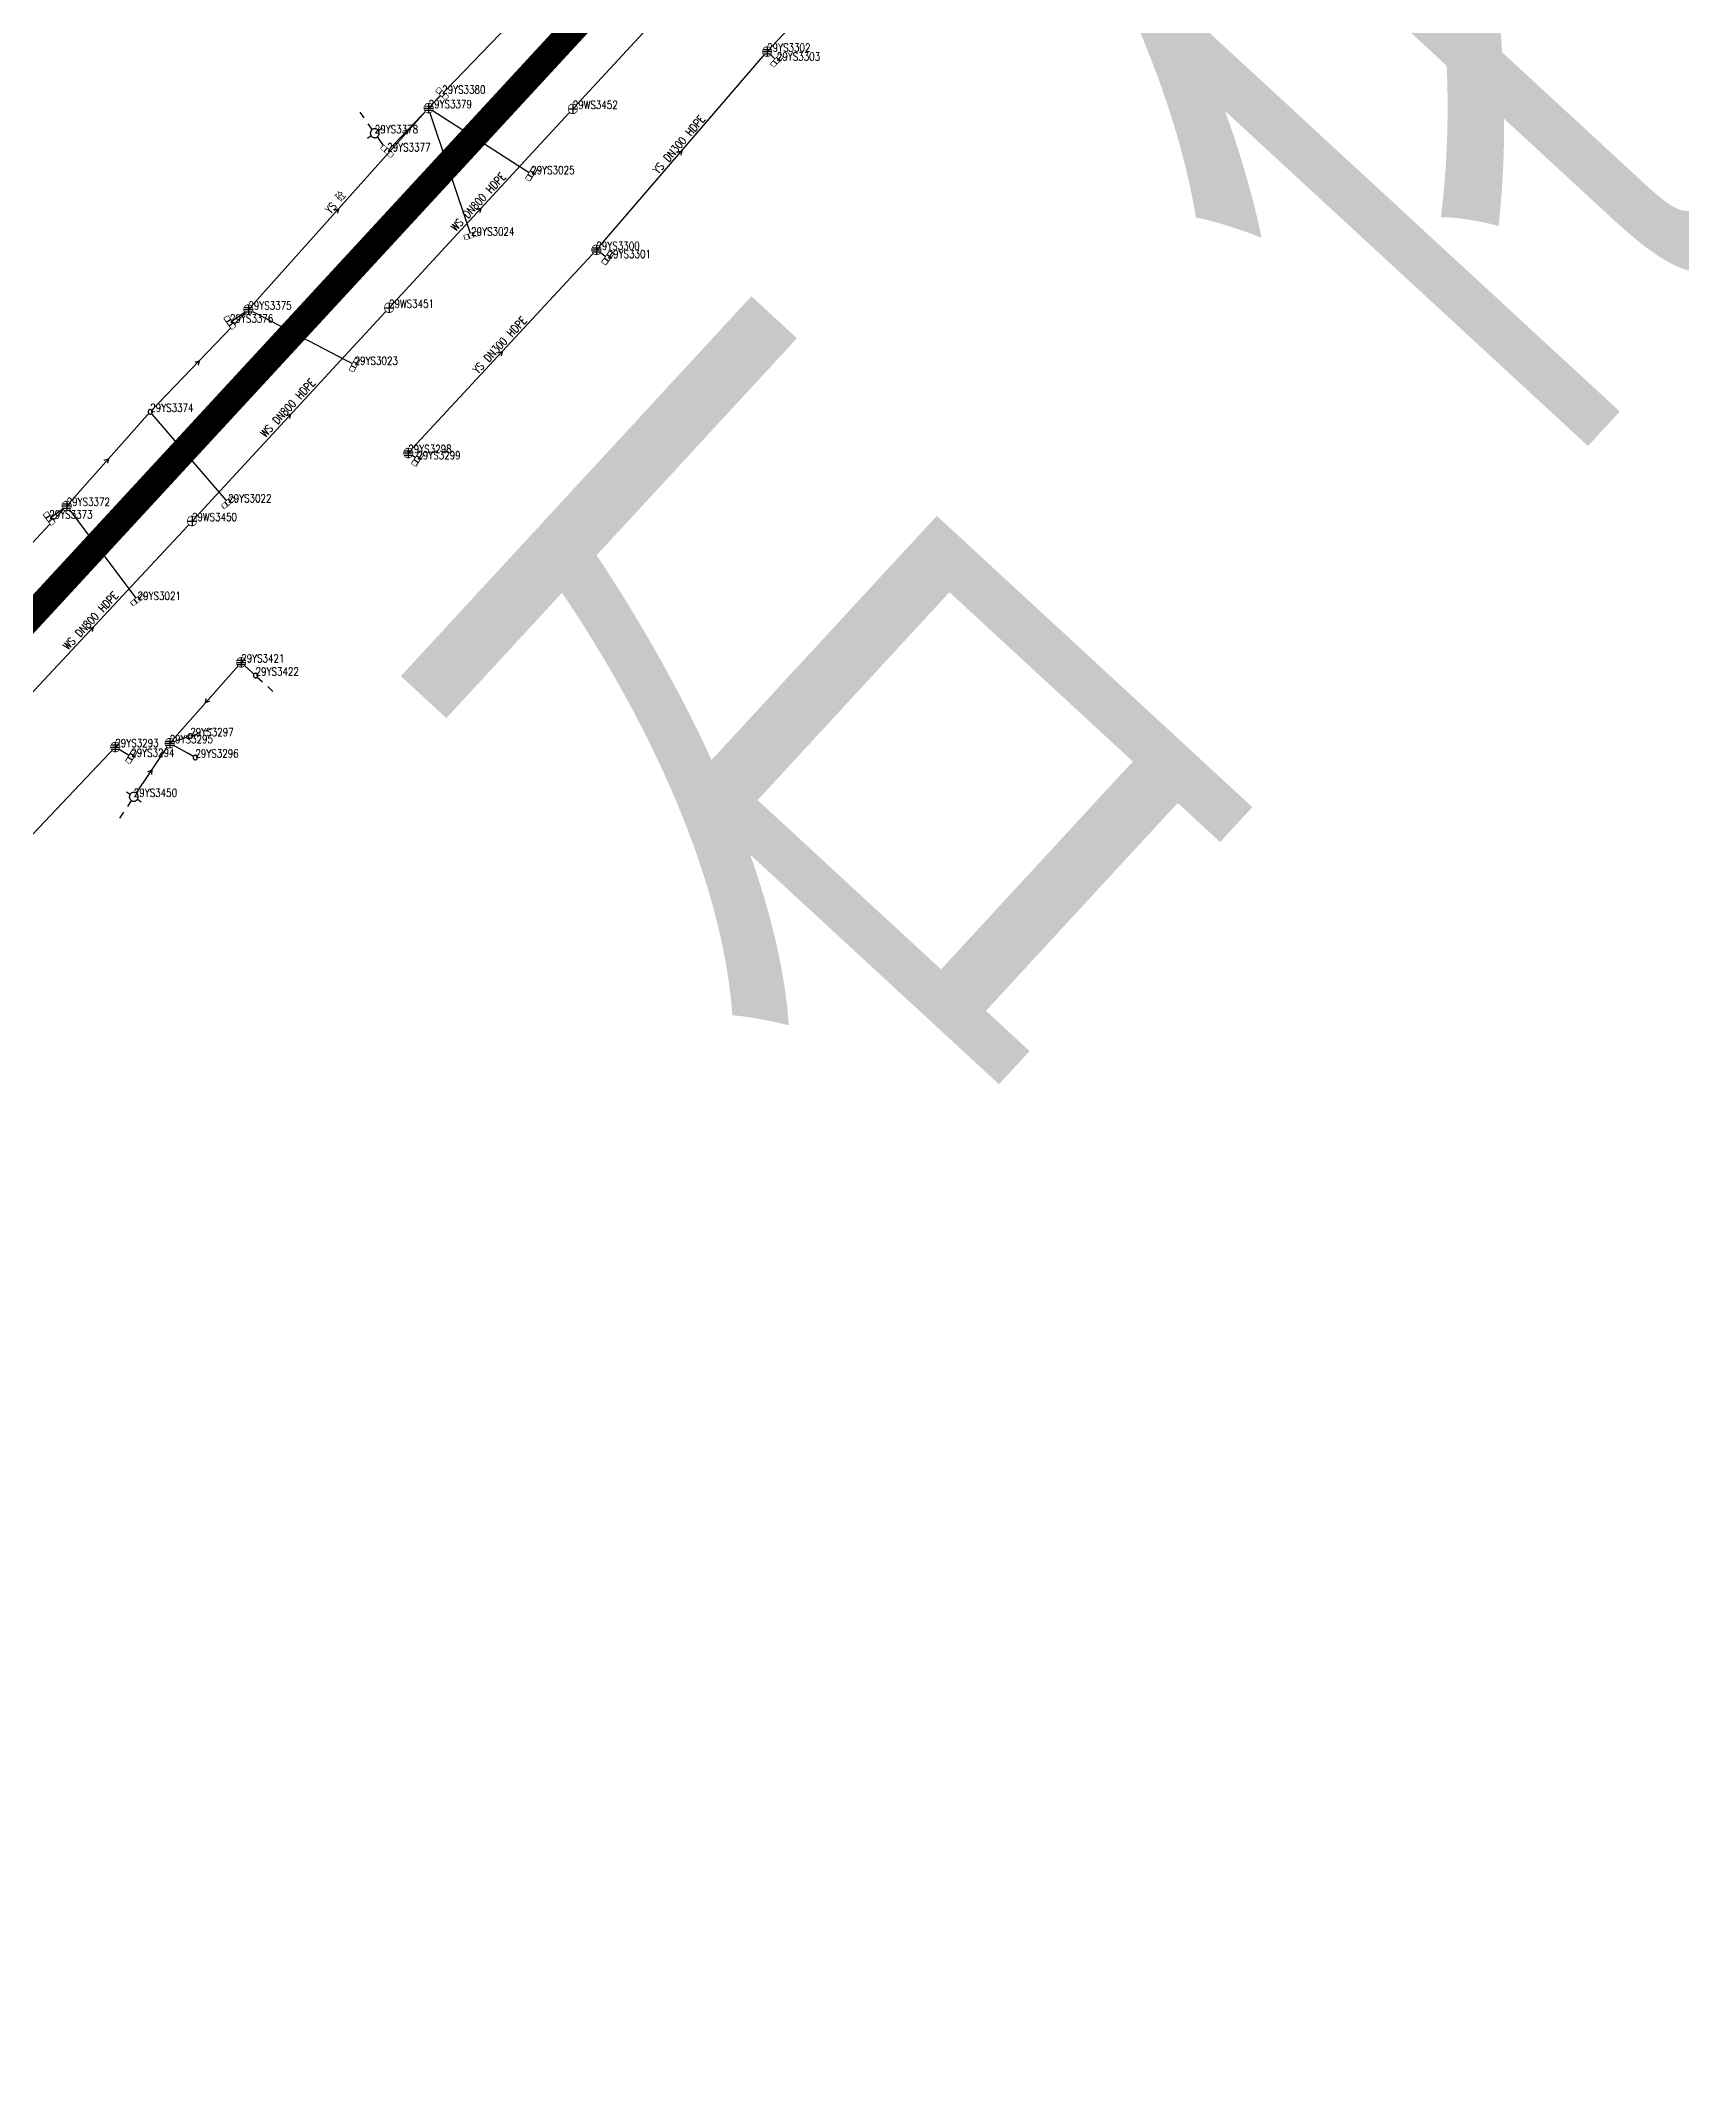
# Model space of a CAD drawing. Extents: x 78813 to 99477, y 2421021 to 2448125.
# Drawn here: x 86547.2 to 86731.8, y 2430890.8 to 2431120.6 of the extents above; entities that cross this region are included whole.
import ezdxf
from ezdxf.enums import TextEntityAlignment as Align

# ---------------------------------------------------------------- set-up
doc = ezdxf.new("R2010")
doc.units = 0
doc.set_wipeout_variables(frame=1)
doc.layers.get('0').update_dxf_attribs({"linetype": 'CONTINUOUS'})
for name, color, linetype in [('DX_WS', 16, 'CONTINUOUS'), ('DX_YS', 42, 'CONTINUOUS'), ('道路', 5, 'CONTINUOUS')]:
    doc.layers.add(name, color=color, linetype=linetype)
for name, color, linetype, true_color in [('WSLINE', 7, 'CONTINUOUS', 0x7f0000), ('YSANNEXE', 7, 'CONTINUOUS', 0xcc9900), ('YSLINE', 7, 'CONTINUOUS', 0xcc9900)]:
    doc.layers.add(name, color=color, linetype=linetype, true_color=true_color)
doc.layers.add('道路名称', color=7, linetype='CONTINUOUS', lineweight=0)
doc.styles.add('CcNameZT', font='txt.SHX', dxfattribs={"width": 0.8, "bigfont": 'HZTXT.SHX'})
doc.styles.get("Standard").update_dxf_attribs({"font": 'txt.shx', "bigfont": 'hztxt.shx'})
doc.styles.add('宋体0.7', font='', dxfattribs={"width": 0.7})
doc.styles.get('宋体0.7').set_extended_font_data('SimSun')

# ---------------------------------------------------------------- blocks, each defined once
blk = doc.blocks.new('PS污水井')
blk.add_lwpolyline([(1, 0), (1, 0.07), (0.99, 0.14), (0.98, 0.21), (0.96, 0.28), (0.94, 0.34), (0.91, 0.41), (0.88, 0.47), (0.85, 0.53), (0.81, 0.59), (0.77, 0.64), (0.72, 0.69), (0.67, 0.74), (0.62, 0.79), (0.56, 0.83), (0.5, 0.87), (0.44, 0.9), (0.37, 0.93), (0.31, 0.95), (0.24, 0.97), (0.17, 0.98), (0.1, 0.99), (0.03, 1), (-0.03, 1), (-0.1, 0.99), (-0.17, 0.98), (-0.24, 0.97), (-0.31, 0.95), (-0.37, 0.93), (-0.44, 0.9), (-0.5, 0.87), (-0.56, 0.83), (-0.62, 0.79), (-0.67, 0.74), (-0.72, 0.69), (-0.77, 0.64), (-0.81, 0.59), (-0.85, 0.53), (-0.88, 0.47), (-0.91, 0.41), (-0.94, 0.34), (-0.96, 0.28), (-0.98, 0.21), (-0.99, 0.14), (-1, 0.07), (-1, 0), (-1, -0.07), (-0.99, -0.14), (-0.98, -0.21), (-0.96, -0.28), (-0.94, -0.34), (-0.91, -0.41), (-0.88, -0.47), (-0.85, -0.53), (-0.81, -0.59), (-0.77, -0.64), (-0.72, -0.69), (-0.67, -0.74), (-0.62, -0.79), (-0.56, -0.83), (-0.5, -0.87), (-0.44, -0.9), (-0.37, -0.93), (-0.31, -0.95), (-0.24, -0.97), (-0.17, -0.98), (-0.1, -0.99), (-0.03, -1), (0.03, -1), (0.1, -0.99), (0.17, -0.98), (0.24, -0.97), (0.31, -0.95), (0.37, -0.93), (0.44, -0.9), (0.5, -0.87), (0.56, -0.83), (0.62, -0.79), (0.67, -0.74), (0.72, -0.69), (0.77, -0.64), (0.81, -0.59), (0.85, -0.53), (0.88, -0.47), (0.91, -0.41), (0.94, -0.34), (0.96, -0.28), (0.98, -0.21), (0.99, -0.14), (1, 0)], close=True)
blk.add_wipeout([(1, 0), (1, 0.07), (0.99, 0.14), (0.98, 0.21), (0.96, 0.28), (0.94, 0.34), (0.91, 0.41), (0.88, 0.47), (0.85, 0.53), (0.81, 0.59), (0.77, 0.64), (0.72, 0.69), (0.67, 0.74), (0.62, 0.79), (0.56, 0.83), (0.5, 0.87), (0.44, 0.9), (0.37, 0.93), (0.31, 0.95), (0.24, 0.97), (0.17, 0.98), (0.1, 0.99), (0.03, 1), (-0.03, 1), (-0.1, 0.99), (-0.17, 0.98), (-0.24, 0.97), (-0.31, 0.95), (-0.37, 0.93), (-0.44, 0.9), (-0.5, 0.87), (-0.56, 0.83), (-0.62, 0.79), (-0.67, 0.74), (-0.72, 0.69), (-0.77, 0.64), (-0.81, 0.59), (-0.85, 0.53), (-0.88, 0.47), (-0.91, 0.41), (-0.94, 0.34), (-0.96, 0.28), (-0.98, 0.21), (-0.99, 0.14), (-1, 0.07), (-1, 0), (-1, -0.07), (-0.99, -0.14), (-0.98, -0.21), (-0.96, -0.28), (-0.94, -0.34), (-0.91, -0.41), (-0.88, -0.47), (-0.85, -0.53), (-0.81, -0.59), (-0.77, -0.64), (-0.72, -0.69), (-0.67, -0.74), (-0.62, -0.79), (-0.56, -0.83), (-0.5, -0.87), (-0.44, -0.9), (-0.37, -0.93), (-0.31, -0.95), (-0.24, -0.97), (-0.17, -0.98), (-0.1, -0.99), (-0.03, -1), (0.03, -1), (0.1, -0.99), (0.17, -0.98), (0.24, -0.97), (0.31, -0.95), (0.37, -0.93), (0.44, -0.9), (0.5, -0.87), (0.56, -0.83), (0.62, -0.79), (0.67, -0.74), (0.72, -0.69), (0.77, -0.64), (0.81, -0.59), (0.85, -0.53), (0.88, -0.47), (0.91, -0.41), (0.94, -0.34), (0.96, -0.28), (0.98, -0.21), (0.99, -0.14)])
for p, q in [((-1, 0), (0, 0)), ((0, 1), (0, 0)), ((0, 0), (0, -1)), ((0, 0), (1, 0))]:
    blk.add_line(p, q)
blk = doc.blocks.new('LX')
for p, q in [((-0.866, 0.5), (0, 0)), ((0, 0), (-0.866, -0.5))]:
    blk.add_line(p, q)
blk = doc.blocks.new('PS非普查')
blk.add_lwpolyline([(3.7, 0), (5.3, 0)])
blk.add_wipeout([(0.5, 0), (0.5, 0.03), (0.5, 0.07), (0.49, 0.1), (0.48, 0.14), (0.47, 0.17), (0.46, 0.2), (0.44, 0.23), (0.42, 0.26), (0.4, 0.29), (0.38, 0.32), (0.36, 0.35), (0.33, 0.37), (0.31, 0.39), (0.28, 0.41), (0.25, 0.43), (0.22, 0.45), (0.19, 0.46), (0.15, 0.48), (0.12, 0.49), (0.09, 0.49), (0.05, 0.5), (0.02, 0.5), (-0.02, 0.5), (-0.05, 0.5), (-0.09, 0.49), (-0.12, 0.49), (-0.15, 0.48), (-0.19, 0.46), (-0.22, 0.45), (-0.25, 0.43), (-0.28, 0.41), (-0.31, 0.39), (-0.33, 0.37), (-0.36, 0.35), (-0.38, 0.32), (-0.4, 0.29), (-0.42, 0.26), (-0.44, 0.23), (-0.46, 0.2), (-0.47, 0.17), (-0.48, 0.14), (-0.49, 0.1), (-0.5, 0.07), (-0.5, 0.03), (-0.5, 0), (-0.5, -0.03), (-0.5, -0.07), (-0.49, -0.1), (-0.48, -0.14), (-0.47, -0.17), (-0.46, -0.2), (-0.44, -0.23), (-0.42, -0.26), (-0.4, -0.29), (-0.38, -0.32), (-0.36, -0.35), (-0.33, -0.37), (-0.31, -0.39), (-0.28, -0.41), (-0.25, -0.43), (-0.22, -0.45), (-0.19, -0.46), (-0.15, -0.48), (-0.12, -0.49), (-0.09, -0.49), (-0.05, -0.5), (-0.02, -0.5), (0.02, -0.5), (0.05, -0.5), (0.09, -0.49), (0.12, -0.49), (0.15, -0.48), (0.19, -0.46), (0.22, -0.45), (0.25, -0.43), (0.28, -0.41), (0.31, -0.39), (0.33, -0.37), (0.36, -0.35), (0.38, -0.32), (0.4, -0.29), (0.42, -0.26), (0.44, -0.23), (0.46, -0.2), (0.47, -0.17), (0.48, -0.14), (0.49, -0.1), (0.5, -0.07)])
blk.add_line((0.5, 0), (2.1, 0))
blk.add_lwpolyline([(0.5, 0), (0.5, 0.03), (0.5, 0.07), (0.49, 0.1), (0.48, 0.14), (0.47, 0.17), (0.46, 0.2), (0.44, 0.23), (0.42, 0.26), (0.4, 0.29), (0.38, 0.32), (0.36, 0.35), (0.33, 0.37), (0.31, 0.39), (0.28, 0.41), (0.25, 0.43), (0.22, 0.45), (0.19, 0.46), (0.15, 0.48), (0.12, 0.49), (0.09, 0.49), (0.05, 0.5), (0.02, 0.5), (-0.02, 0.5), (-0.05, 0.5), (-0.09, 0.49), (-0.12, 0.49), (-0.15, 0.48), (-0.19, 0.46), (-0.22, 0.45), (-0.25, 0.43), (-0.28, 0.41), (-0.31, 0.39), (-0.33, 0.37), (-0.36, 0.35), (-0.38, 0.32), (-0.4, 0.29), (-0.42, 0.26), (-0.44, 0.23), (-0.46, 0.2), (-0.47, 0.17), (-0.48, 0.14), (-0.49, 0.1), (-0.5, 0.07), (-0.5, 0.03), (-0.5, 0), (-0.5, -0.03), (-0.5, -0.07), (-0.49, -0.1), (-0.48, -0.14), (-0.47, -0.17), (-0.46, -0.2), (-0.44, -0.23), (-0.42, -0.26), (-0.4, -0.29), (-0.38, -0.32), (-0.36, -0.35), (-0.33, -0.37), (-0.31, -0.39), (-0.28, -0.41), (-0.25, -0.43), (-0.22, -0.45), (-0.19, -0.46), (-0.15, -0.48), (-0.12, -0.49), (-0.09, -0.49), (-0.05, -0.5), (-0.02, -0.5), (0.02, -0.5), (0.05, -0.5), (0.09, -0.49), (0.12, -0.49), (0.15, -0.48), (0.19, -0.46), (0.22, -0.45), (0.25, -0.43), (0.28, -0.41), (0.31, -0.39), (0.33, -0.37), (0.36, -0.35), (0.38, -0.32), (0.4, -0.29), (0.42, -0.26), (0.44, -0.23), (0.46, -0.2), (0.47, -0.17), (0.48, -0.14), (0.49, -0.1), (0.5, -0.07), (0.5, 0)], close=True)
blk = doc.blocks.new('PS雨水井')
blk.add_lwpolyline([(1, 0), (1, 0.07), (0.99, 0.14), (0.98, 0.21), (0.96, 0.28), (0.94, 0.34), (0.91, 0.41), (0.88, 0.47), (0.85, 0.53), (0.81, 0.59), (0.77, 0.64), (0.72, 0.69), (0.67, 0.74), (0.62, 0.79), (0.56, 0.83), (0.5, 0.87), (0.44, 0.9), (0.37, 0.93), (0.31, 0.95), (0.24, 0.97), (0.17, 0.98), (0.1, 0.99), (0.03, 1), (-0.03, 1), (-0.1, 0.99), (-0.17, 0.98), (-0.24, 0.97), (-0.31, 0.95), (-0.37, 0.93), (-0.44, 0.9), (-0.5, 0.87), (-0.56, 0.83), (-0.62, 0.79), (-0.67, 0.74), (-0.72, 0.69), (-0.77, 0.64), (-0.81, 0.59), (-0.85, 0.53), (-0.88, 0.47), (-0.91, 0.41), (-0.94, 0.34), (-0.96, 0.28), (-0.98, 0.21), (-0.99, 0.14), (-1, 0.07), (-1, 0), (-1, -0.07), (-0.99, -0.14), (-0.98, -0.21), (-0.96, -0.28), (-0.94, -0.34), (-0.91, -0.41), (-0.88, -0.47), (-0.85, -0.53), (-0.81, -0.59), (-0.77, -0.64), (-0.72, -0.69), (-0.67, -0.74), (-0.62, -0.79), (-0.56, -0.83), (-0.5, -0.87), (-0.44, -0.9), (-0.37, -0.93), (-0.31, -0.95), (-0.24, -0.97), (-0.17, -0.98), (-0.1, -0.99), (-0.03, -1), (0.03, -1), (0.1, -0.99), (0.17, -0.98), (0.24, -0.97), (0.31, -0.95), (0.37, -0.93), (0.44, -0.9), (0.5, -0.87), (0.56, -0.83), (0.62, -0.79), (0.67, -0.74), (0.72, -0.69), (0.77, -0.64), (0.81, -0.59), (0.85, -0.53), (0.88, -0.47), (0.91, -0.41), (0.94, -0.34), (0.96, -0.28), (0.98, -0.21), (0.99, -0.14), (1, 0)], close=True)
blk.add_wipeout([(1, 0), (1, 0.07), (0.99, 0.14), (0.98, 0.21), (0.96, 0.28), (0.94, 0.34), (0.91, 0.41), (0.88, 0.47), (0.85, 0.53), (0.81, 0.59), (0.77, 0.64), (0.72, 0.69), (0.67, 0.74), (0.62, 0.79), (0.56, 0.83), (0.5, 0.87), (0.44, 0.9), (0.37, 0.93), (0.31, 0.95), (0.24, 0.97), (0.17, 0.98), (0.1, 0.99), (0.03, 1), (-0.03, 1), (-0.1, 0.99), (-0.17, 0.98), (-0.24, 0.97), (-0.31, 0.95), (-0.37, 0.93), (-0.44, 0.9), (-0.5, 0.87), (-0.56, 0.83), (-0.62, 0.79), (-0.67, 0.74), (-0.72, 0.69), (-0.77, 0.64), (-0.81, 0.59), (-0.85, 0.53), (-0.88, 0.47), (-0.91, 0.41), (-0.94, 0.34), (-0.96, 0.28), (-0.98, 0.21), (-0.99, 0.14), (-1, 0.07), (-1, 0), (-1, -0.07), (-0.99, -0.14), (-0.98, -0.21), (-0.96, -0.28), (-0.94, -0.34), (-0.91, -0.41), (-0.88, -0.47), (-0.85, -0.53), (-0.81, -0.59), (-0.77, -0.64), (-0.72, -0.69), (-0.67, -0.74), (-0.62, -0.79), (-0.56, -0.83), (-0.5, -0.87), (-0.44, -0.9), (-0.37, -0.93), (-0.31, -0.95), (-0.24, -0.97), (-0.17, -0.98), (-0.1, -0.99), (-0.03, -1), (0.03, -1), (0.1, -0.99), (0.17, -0.98), (0.24, -0.97), (0.31, -0.95), (0.37, -0.93), (0.44, -0.9), (0.5, -0.87), (0.56, -0.83), (0.62, -0.79), (0.67, -0.74), (0.72, -0.69), (0.77, -0.64), (0.81, -0.59), (0.85, -0.53), (0.88, -0.47), (0.91, -0.41), (0.94, -0.34), (0.96, -0.28), (0.98, -0.21), (0.99, -0.14)])
for p, q in [((-1, 0), (0, 0)), ((-0.88, 0.48), (0, 0.47)), ((0, 1), (0, 0)), ((0, 0.47), (0.88, 0.47)), ((0, 0), (0, -1)), ((0, 0), (1, 0)), ((-0.88, -0.48), (0, -0.48)), ((0, -0.48), (0.88, -0.48))]:
    blk.add_line(p, q)
blk = doc.blocks.new('PS管线点')
blk.add_wipeout([(0.5, 0), (0.5, 0.03), (0.5, 0.07), (0.49, 0.1), (0.48, 0.14), (0.47, 0.17), (0.46, 0.2), (0.44, 0.23), (0.42, 0.26), (0.4, 0.29), (0.38, 0.32), (0.36, 0.35), (0.33, 0.37), (0.31, 0.39), (0.28, 0.41), (0.25, 0.43), (0.22, 0.45), (0.19, 0.46), (0.15, 0.48), (0.12, 0.49), (0.09, 0.49), (0.05, 0.5), (0.02, 0.5), (-0.02, 0.5), (-0.05, 0.5), (-0.09, 0.49), (-0.12, 0.49), (-0.15, 0.48), (-0.19, 0.46), (-0.22, 0.45), (-0.25, 0.43), (-0.28, 0.41), (-0.31, 0.39), (-0.33, 0.37), (-0.36, 0.35), (-0.38, 0.32), (-0.4, 0.29), (-0.42, 0.26), (-0.44, 0.23), (-0.46, 0.2), (-0.47, 0.17), (-0.48, 0.14), (-0.49, 0.1), (-0.5, 0.07), (-0.5, 0.03), (-0.5, 0), (-0.5, -0.03), (-0.5, -0.07), (-0.49, -0.1), (-0.48, -0.14), (-0.47, -0.17), (-0.46, -0.2), (-0.44, -0.23), (-0.42, -0.26), (-0.4, -0.29), (-0.38, -0.32), (-0.36, -0.35), (-0.33, -0.37), (-0.31, -0.39), (-0.28, -0.41), (-0.25, -0.43), (-0.22, -0.45), (-0.19, -0.46), (-0.15, -0.48), (-0.12, -0.49), (-0.09, -0.49), (-0.05, -0.5), (-0.02, -0.5), (0.02, -0.5), (0.05, -0.5), (0.09, -0.49), (0.12, -0.49), (0.15, -0.48), (0.19, -0.46), (0.22, -0.45), (0.25, -0.43), (0.28, -0.41), (0.31, -0.39), (0.33, -0.37), (0.36, -0.35), (0.38, -0.32), (0.4, -0.29), (0.42, -0.26), (0.44, -0.23), (0.46, -0.2), (0.47, -0.17), (0.48, -0.14), (0.49, -0.1), (0.5, -0.07)])
blk.add_lwpolyline([(0.5, 0), (0.5, 0.03), (0.5, 0.07), (0.49, 0.1), (0.48, 0.14), (0.47, 0.17), (0.46, 0.2), (0.44, 0.23), (0.42, 0.26), (0.4, 0.29), (0.38, 0.32), (0.36, 0.35), (0.33, 0.37), (0.31, 0.39), (0.28, 0.41), (0.25, 0.43), (0.22, 0.45), (0.19, 0.46), (0.15, 0.48), (0.12, 0.49), (0.09, 0.49), (0.05, 0.5), (0.02, 0.5), (-0.02, 0.5), (-0.05, 0.5), (-0.09, 0.49), (-0.12, 0.49), (-0.15, 0.48), (-0.19, 0.46), (-0.22, 0.45), (-0.25, 0.43), (-0.28, 0.41), (-0.31, 0.39), (-0.33, 0.37), (-0.36, 0.35), (-0.38, 0.32), (-0.4, 0.29), (-0.42, 0.26), (-0.44, 0.23), (-0.46, 0.2), (-0.47, 0.17), (-0.48, 0.14), (-0.49, 0.1), (-0.5, 0.07), (-0.5, 0.03), (-0.5, 0), (-0.5, -0.03), (-0.5, -0.07), (-0.49, -0.1), (-0.48, -0.14), (-0.47, -0.17), (-0.46, -0.2), (-0.44, -0.23), (-0.42, -0.26), (-0.4, -0.29), (-0.38, -0.32), (-0.36, -0.35), (-0.33, -0.37), (-0.31, -0.39), (-0.28, -0.41), (-0.25, -0.43), (-0.22, -0.45), (-0.19, -0.46), (-0.15, -0.48), (-0.12, -0.49), (-0.09, -0.49), (-0.05, -0.5), (-0.02, -0.5), (0.02, -0.5), (0.05, -0.5), (0.09, -0.49), (0.12, -0.49), (0.15, -0.48), (0.19, -0.46), (0.22, -0.45), (0.25, -0.43), (0.28, -0.41), (0.31, -0.39), (0.33, -0.37), (0.36, -0.35), (0.38, -0.32), (0.4, -0.29), (0.42, -0.26), (0.44, -0.23), (0.46, -0.2), (0.47, -0.17), (0.48, -0.14), (0.49, -0.1), (0.5, -0.07), (0.5, 0)], close=True)
blk = doc.blocks.new('PS雨篦')
blk.add_lwpolyline([(-1.5, 0.5), (0, 0.5), (1.5, 0.5), (1.5, -0.5), (0, -0.5), (-1.5, -0.5)], close=True)
blk.add_wipeout([(-1.5, 0.5), (0, 0.5), (1.5, 0.5), (1.5, -0.5), (0, -0.5), (-1.5, -0.5)])
for p, q in [((-0.51, -0.5), (-0.51, 0.5)), ((0.49, -0.5), (0.49, 0.5))]:
    blk.add_line(p, q)
blk = doc.blocks.new('PS预留口')
blk.add_lwpolyline([(4.2, 0), (5.8, 0)])
blk.add_wipeout([(1, 0), (1, 0.07), (0.99, 0.14), (0.98, 0.21), (0.96, 0.28), (0.94, 0.34), (0.91, 0.41), (0.88, 0.47), (0.85, 0.53), (0.81, 0.59), (0.77, 0.64), (0.72, 0.69), (0.67, 0.74), (0.62, 0.79), (0.56, 0.83), (0.5, 0.87), (0.44, 0.9), (0.37, 0.93), (0.31, 0.95), (0.24, 0.97), (0.17, 0.98), (0.1, 0.99), (0.03, 1), (-0.03, 1), (-0.1, 0.99), (-0.17, 0.98), (-0.24, 0.97), (-0.31, 0.95), (-0.37, 0.93), (-0.44, 0.9), (-0.5, 0.87), (-0.56, 0.83), (-0.62, 0.79), (-0.67, 0.74), (-0.72, 0.69), (-0.77, 0.64), (-0.81, 0.59), (-0.85, 0.53), (-0.88, 0.47), (-0.91, 0.41), (-0.94, 0.34), (-0.96, 0.28), (-0.98, 0.21), (-0.99, 0.14), (-1, 0.07), (-1, 0), (-1, -0.07), (-0.99, -0.14), (-0.98, -0.21), (-0.96, -0.28), (-0.94, -0.34), (-0.91, -0.41), (-0.88, -0.47), (-0.85, -0.53), (-0.81, -0.59), (-0.77, -0.64), (-0.72, -0.69), (-0.67, -0.74), (-0.62, -0.79), (-0.56, -0.83), (-0.5, -0.87), (-0.44, -0.9), (-0.37, -0.93), (-0.31, -0.95), (-0.24, -0.97), (-0.17, -0.98), (-0.1, -0.99), (-0.03, -1), (0.03, -1), (0.1, -0.99), (0.17, -0.98), (0.24, -0.97), (0.31, -0.95), (0.37, -0.93), (0.44, -0.9), (0.5, -0.87), (0.56, -0.83), (0.62, -0.79), (0.67, -0.74), (0.72, -0.69), (0.77, -0.64), (0.81, -0.59), (0.85, -0.53), (0.88, -0.47), (0.91, -0.41), (0.94, -0.34), (0.96, -0.28), (0.98, -0.21), (0.99, -0.14)])
blk.add_line((1, 0), (2.6, 0))
blk.add_lwpolyline([(1, 0), (1, 0.07), (0.99, 0.14), (0.98, 0.21), (0.96, 0.28), (0.94, 0.34), (0.91, 0.41), (0.88, 0.47), (0.85, 0.53), (0.81, 0.59), (0.77, 0.64), (0.72, 0.69), (0.67, 0.74), (0.62, 0.79), (0.56, 0.83), (0.5, 0.87), (0.44, 0.9), (0.37, 0.93), (0.31, 0.95), (0.24, 0.97), (0.17, 0.98), (0.1, 0.99), (0.03, 1), (-0.03, 1), (-0.1, 0.99), (-0.17, 0.98), (-0.24, 0.97), (-0.31, 0.95), (-0.37, 0.93), (-0.44, 0.9), (-0.5, 0.87), (-0.56, 0.83), (-0.62, 0.79), (-0.67, 0.74), (-0.72, 0.69), (-0.77, 0.64), (-0.81, 0.59), (-0.85, 0.53), (-0.88, 0.47), (-0.91, 0.41), (-0.94, 0.34), (-0.96, 0.28), (-0.98, 0.21), (-0.99, 0.14), (-1, 0.07), (-1, 0), (-1, -0.07), (-0.99, -0.14), (-0.98, -0.21), (-0.96, -0.28), (-0.94, -0.34), (-0.91, -0.41), (-0.88, -0.47), (-0.85, -0.53), (-0.81, -0.59), (-0.77, -0.64), (-0.72, -0.69), (-0.67, -0.74), (-0.62, -0.79), (-0.56, -0.83), (-0.5, -0.87), (-0.44, -0.9), (-0.37, -0.93), (-0.31, -0.95), (-0.24, -0.97), (-0.17, -0.98), (-0.1, -0.99), (-0.03, -1), (0.03, -1), (0.1, -0.99), (0.17, -0.98), (0.24, -0.97), (0.31, -0.95), (0.37, -0.93), (0.44, -0.9), (0.5, -0.87), (0.56, -0.83), (0.62, -0.79), (0.67, -0.74), (0.72, -0.69), (0.77, -0.64), (0.81, -0.59), (0.85, -0.53), (0.88, -0.47), (0.91, -0.41), (0.94, -0.34), (0.96, -0.28), (0.98, -0.21), (0.99, -0.14), (1, 0)], close=True)
for points in [[(0, 1), (0, 2)], [(0, -2), (0, -1)]]:
    blk.add_lwpolyline(points)

msp = doc.modelspace()

# ---------------------------------------------------------------- linework, layer by layer
at = {"layer": 'WSLINE'}
for p, q in [((86607.08, 2431112.96), (86626.44, 2431133.88)), ((86586.41, 2431090.59), (86607.08, 2431112.96)), ((86564.24, 2431066.6), (86586.41, 2431090.59)), ((86542, 2431042.75), (86564.24, 2431066.6))]:
    msp.add_line(p, q, dxfattribs=at)
at = {"layer": 'YSLINE'}
for p, q in [((86628.94, 2431119.4), (86651.24, 2431143.27)), ((86609.73, 2431097.1), (86628.94, 2431119.4)), ((86630.03, 2431118.39), (86628.94, 2431119.4)), ((86592.38, 2431114.67), (86590.86, 2431113.04)), ((86586.2, 2431108.18), (86590.86, 2431113.04)), ((86595.64, 2431098.71), (86590.86, 2431113.04)), ((86602.4, 2431105.62), (86590.86, 2431113.04)), ((86584.8, 2431110.21), (86586.2, 2431108.18)), ((86588.57, 2431074.25), (86609.73, 2431097.1)), ((86611, 2431096.18), (86609.73, 2431097.1)), ((86559.54, 2431078.88), (86570.58, 2431090.38)), ((86568.51, 2431088.93), (86570.58, 2431090.38)), ((86582.53, 2431084.17), (86570.58, 2431090.38)), ((86550.14, 2431068.3), (86559.54, 2431078.88)), ((86568.31, 2431068.7), (86559.54, 2431078.88)), ((86589.59, 2431073.54), (86588.57, 2431074.25)), ((86529.5, 2431046.06), (86550.14, 2431068.3)), ((86548.18, 2431066.88), (86550.14, 2431068.3)), ((86558.12, 2431057.73), (86550.14, 2431068.3)), ((86569.77, 2431050.7), (86561.73, 2431041.61)), ((86571.39, 2431049.22), (86569.77, 2431050.7)), ((86555.61, 2431041.18), (86522.12, 2431005.81)), ((86557.4, 2431040.08), (86555.61, 2431041.18)), ((86557.69, 2431035.58), (86561.73, 2431041.61)), ((86564.05, 2431042.41), (86561.73, 2431041.61)), ((86561.73, 2431041.61), (86564.62, 2431040))]:
    msp.add_line(p, q, dxfattribs=at)

# ---------------------------------------------------------------- block references
at = {"layer": 'DX_WS', "yscale": 0.5, "zscale": 0.5}
for p, xscale, rotation in [((86596.74, 2431101.78), 0.5000000000658894, 46.98253920664027), ((86575.33, 2431078.6), 0.4999999998621667, 47.55549698130921), ((86553.12, 2431054.67), 0.5000000000658894, 46.98253920664027)]:
    msp.add_blockref('LX', p, dxfattribs=dict(at, xscale=xscale, rotation=rotation))
at = {"layer": 'YSANNEXE', "yscale": 0.5, "zscale": 0.5}
for p, xscale, rotation in [((86588.53, 2431110.61), 0.5000000000947901, 46.40958141678438), ((86596.63, 2431109.33), 0.5000000000956256, 147.2501533328874), ((86619.33, 2431108.25), 0.5000000000786358, 49.27437038812209), ((86593.25, 2431105.87), 0.5000000000162369, 108.2890232796604), ((86580.72, 2431101.71), 0.5000000000436156, 48.12845479608112), ((86576.55, 2431087.27), 0.5000000000707191, 152.4067734889953), ((86565.06, 2431084.62), 0.5000000000947901, 46.40958141678438), ((86599.15, 2431085.68), 0.5000000000658894, 46.98253920664027), ((86554.84, 2431073.59), 0.5000000000436156, 48.12845479608112), ((86563.92, 2431073.79), 0.5000000000684955, 130.6343772826352), ((86554.13, 2431063.02), 0.4999999999621504, 127.1966305216422), ((86565.75, 2431046.16), 0.50000000014632, 228.6101602728715), ((86559.71, 2431038.6), 0.499999999838152, 56.14986391030968)]:
    msp.add_blockref('LX', p, dxfattribs=dict(at, xscale=xscale, rotation=rotation))

# ---------------------------------------------------------------- texts
at = {"layer": 'DX_WS', "style": 'CcNameZT', "width": 0.8}
for rotation, p in [(47.2588, (86596.56, 2431101.95, -0.59)), (47.2718, (86575.14, 2431078.77, -0.77)), (46.9953, (86552.94, 2431054.84, -0.77))]:
    msp.add_text(' WS DN800 HDPE', height=0.9, rotation=rotation, dxfattribs=at).set_placement(p, align=Align.CENTER)
at = {"layer": 'DX_YS', "style": 'CcNameZT', "width": 0.8}
for s, rotation, p in [(' YS DN300 HDPE', 49.2664, (86619.15, 2431108.41, 2.65)), (' YS 砼', 48.1773, (86580.53, 2431101.87, 0.11)), (' YS DN300 HDPE', 47.1959, (86598.97, 2431085.85, 2.85))]:
    msp.add_text(s, height=0.9, rotation=rotation, dxfattribs=at).set_placement(p, align=Align.CENTER)

# ---------------------------------------------------------------- next in the draw order: block references
at = {"layer": 'DX_WS', "xscale": 0.5, "yscale": 0.5, "zscale": 0.5}
for p in [(86607.08, 2431112.96, -0.64), (86586.41, 2431090.59, -0.59), (86564.24, 2431066.6, -0.77)]:
    msp.add_blockref('PS污水井', p, dxfattribs=at)
at = {"layer": 'DX_YS', "yscale": 0.5, "zscale": 0.5}
for name, p, xscale, rotation in [('PS雨篦', (86630.03, 2431118.39, 3.29), 0.5000000001533679, 47.3420914746355), ('PS雨篦', (86602.4, 2431105.62, 2.38), 0.4999999998161552, 57.24244009282238), ('PS雨篦', (86595.64, 2431098.71, 2.49), 0.5000000000630636, 18.44094526276768), ('PS雨篦', (86611, 2431096.18, 2.77), 0.5000000000803371, 53.87825718486738), ('PS雨篦', (86582.53, 2431084.17, 2.08), 0.4999999998421465, 62.58626910083166), ('PS雨篦', (86589.59, 2431073.54, 2.83), 0.4999999999443029, 55.18537723179225), ('PS雨篦', (86558.12, 2431057.73, 2.21), 0.4999999999686658, 37.06026274173313), ('PS非普查', (86571.39, 2431049.22, 2.62), 0.5000000001062834, 317.4205489555217), ('PS雨篦', (86557.4, 2431040.08, 2.96), 0.4999999998769155, 58.59752579589374), ('PS非普查', (86564.62, 2431040, 1.08), 0.500000000008227, 150.9198328883415), ('PS预留口', (86557.69, 2431035.58, 1.11), 0.50000000015782, 236.209152311914)]:
    msp.add_blockref(name, p, dxfattribs=dict(at, xscale=xscale, rotation=rotation))
at = {"layer": 'DX_YS', "xscale": 0.5, "yscale": 0.5, "zscale": 0.5}
for name, p in [('PS管线点', (86559.54, 2431078.88, 0.48)), ('PS雨水井', (86550.14, 2431068.3, 0.19))]:
    msp.add_blockref(name, p, dxfattribs=at)

# ---------------------------------------------------------------- next in the draw order: linework, layer by layer
at = {"layer": 'YSLINE'}
for p, q in [((86590.86, 2431113.04), (86611.54, 2431134.57)), ((86570.58, 2431090.38), (86590.86, 2431113.04))]:
    msp.add_line(p, q, dxfattribs=at)

# ---------------------------------------------------------------- next in the draw order: block references
at = {"layer": 'DX_YS', "xscale": 0.5, "yscale": 0.5, "zscale": 0.5}
for p in [(86628.94, 2431119.4, 2.79), (86609.73, 2431097.1, 2.65), (86588.57, 2431074.25, 2.85), (86569.77, 2431050.7, 2.26), (86555.61, 2431041.18, 2.95), (86561.73, 2431041.61, 1.24)]:
    msp.add_blockref('PS雨水井', p, dxfattribs=at)
at = {"layer": 'DX_YS', "yscale": 0.5, "zscale": 0.5}
for name, p, xscale, rotation in [('PS雨篦', (86548.18, 2431066.88, 1.96), 0.4999999999034205, 305.9004784257032), ('PS非普查', (86564.05, 2431042.41, 2.23), 0.5000000000504122, 18.93597940601252)]:
    msp.add_blockref(name, p, dxfattribs=dict(at, xscale=xscale, rotation=rotation))

# ---------------------------------------------------------------- next in the draw order: texts
at = {"layer": 'DX_WS', "style": 'CcNameZT', "width": 0.8}
for s, p in [('29WS3452', (86607.08, 2431112.96, -0.64)), ('29WS3451', (86586.41, 2431090.59, -0.59)), ('29WS3450', (86564.24, 2431066.6, -0.77))]:
    msp.add_text(s, height=0.9, dxfattribs=at).set_placement(p)
at = {"layer": 'DX_YS', "width": 0.8}
for s, p in [('29YS3025', (86602.4, 2431105.62, 2.38)), ('29YS3024', (86595.64, 2431098.71, 2.49)), ('29YS3023', (86582.53, 2431084.17, 2.08)), ('29YS3374', (86559.54, 2431078.88, 0.48)), ('29YS3372', (86550.14, 2431068.3, 0.19)), ('29YS3021', (86558.12, 2431057.73, 2.21)), ('29YS3422', (86571.39, 2431049.22, 2.62)), ('29YS3296', (86564.62, 2431040, 1.08)), ('29YS3450', (86557.69, 2431035.58, 1.11))]:
    msp.add_text(s, height=0.9, dxfattribs=at).set_placement(p)

# ---------------------------------------------------------------- next in the draw order: block references
at = {"layer": 'DX_YS', "yscale": 0.5, "zscale": 0.5}
for name, p, xscale, rotation in [('PS预留口', (86584.8, 2431110.21, 2.67), 0.4999999998192917, 124.6628361669453), ('PS雨篦', (86568.31, 2431068.7, 2.03), 0.5000000000762113, 40.76416227440439)]:
    msp.add_blockref(name, p, dxfattribs=dict(at, xscale=xscale, rotation=rotation))
at = {"layer": 'DX_YS', "xscale": 0.5, "yscale": 0.5, "zscale": 0.5}
for p in [(86590.86, 2431113.04, 0.4), (86570.58, 2431090.38, 0.11)]:
    msp.add_blockref('PS雨水井', p, dxfattribs=at)

# ---------------------------------------------------------------- next in the draw order: texts
at = {"layer": 'DX_YS', "width": 0.8}
for s, p in [('29YS3302', (86628.94, 2431119.4, 2.79)), ('29YS3303', (86630.03, 2431118.39, 3.29)), ('29YS3300', (86609.73, 2431097.1, 2.65)), ('29YS3301', (86611, 2431096.18, 2.77)), ('29YS3298', (86588.57, 2431074.25, 2.85)), ('29YS3299', (86589.59, 2431073.54, 2.83)), ('29YS3373', (86548.18, 2431066.88, 1.96)), ('29YS3421', (86569.77, 2431050.7, 2.26)), ('29YS3295', (86561.73, 2431041.61, 1.24)), ('29YS3297', (86564.05, 2431042.41, 2.23)), ('29YS3293', (86555.61, 2431041.18, 2.95)), ('29YS3294', (86557.4, 2431040.08, 2.96))]:
    msp.add_text(s, height=0.9, dxfattribs=at).set_placement(p)

# ---------------------------------------------------------------- next in the draw order: block references
at = {"layer": 'DX_YS', "yscale": 0.5, "zscale": 0.5}
for p, xscale, rotation in [((86592.38, 2431114.67, 2.47), 0.5000000001144929, 136.9273211754211), ((86586.2, 2431108.18, 2.22), 0.5000000001413961, 316.2160581549896), ((86568.51, 2431088.93, 2.02), 0.5000000000719564, 305.064650177433)]:
    msp.add_blockref('PS雨篦', p, dxfattribs=dict(at, xscale=xscale, rotation=rotation))

# ---------------------------------------------------------------- next in the draw order: texts
at = {"layer": 'DX_YS', "width": 0.8}
for s, p in [('29YS3378', (86584.8, 2431110.21, 2.67)), ('29YS3375', (86570.58, 2431090.38, 0.11)), ('29YS3022', (86568.31, 2431068.7, 2.03))]:
    msp.add_text(s, height=0.9, dxfattribs=at).set_placement(p)

# ---------------------------------------------------------------- next in the draw order: linework, layer by layer
at = {"layer": '道路', "const_width": 3, "flags": 128}
msp.add_lwpolyline([(86043.08, 2430511), (87834.5, 2432451.31)], dxfattribs=at)

# ---------------------------------------------------------------- next in the draw order: texts
at = {"layer": 'DX_YS', "width": 0.8}
for s, p in [('29YS3379', (86590.86, 2431113.04, 0.4)), ('29YS3380', (86592.38, 2431114.67, 2.47)), ('29YS3377', (86586.2, 2431108.18, 2.22)), ('29YS3376', (86568.51, 2431088.93, 2.02))]:
    msp.add_text(s, height=0.9, dxfattribs=at).set_placement(p)
at = {"layer": '道路名称', "linetype": 'Continuous', "style": '宋体0.7', "width": 0.7}
msp.add_text('石 化 六 路(西)', height=70, rotation=47.2959, dxfattribs=at).set_placement((86638.35, 2430996.44))

doc.saveas('drawing.dxf')
